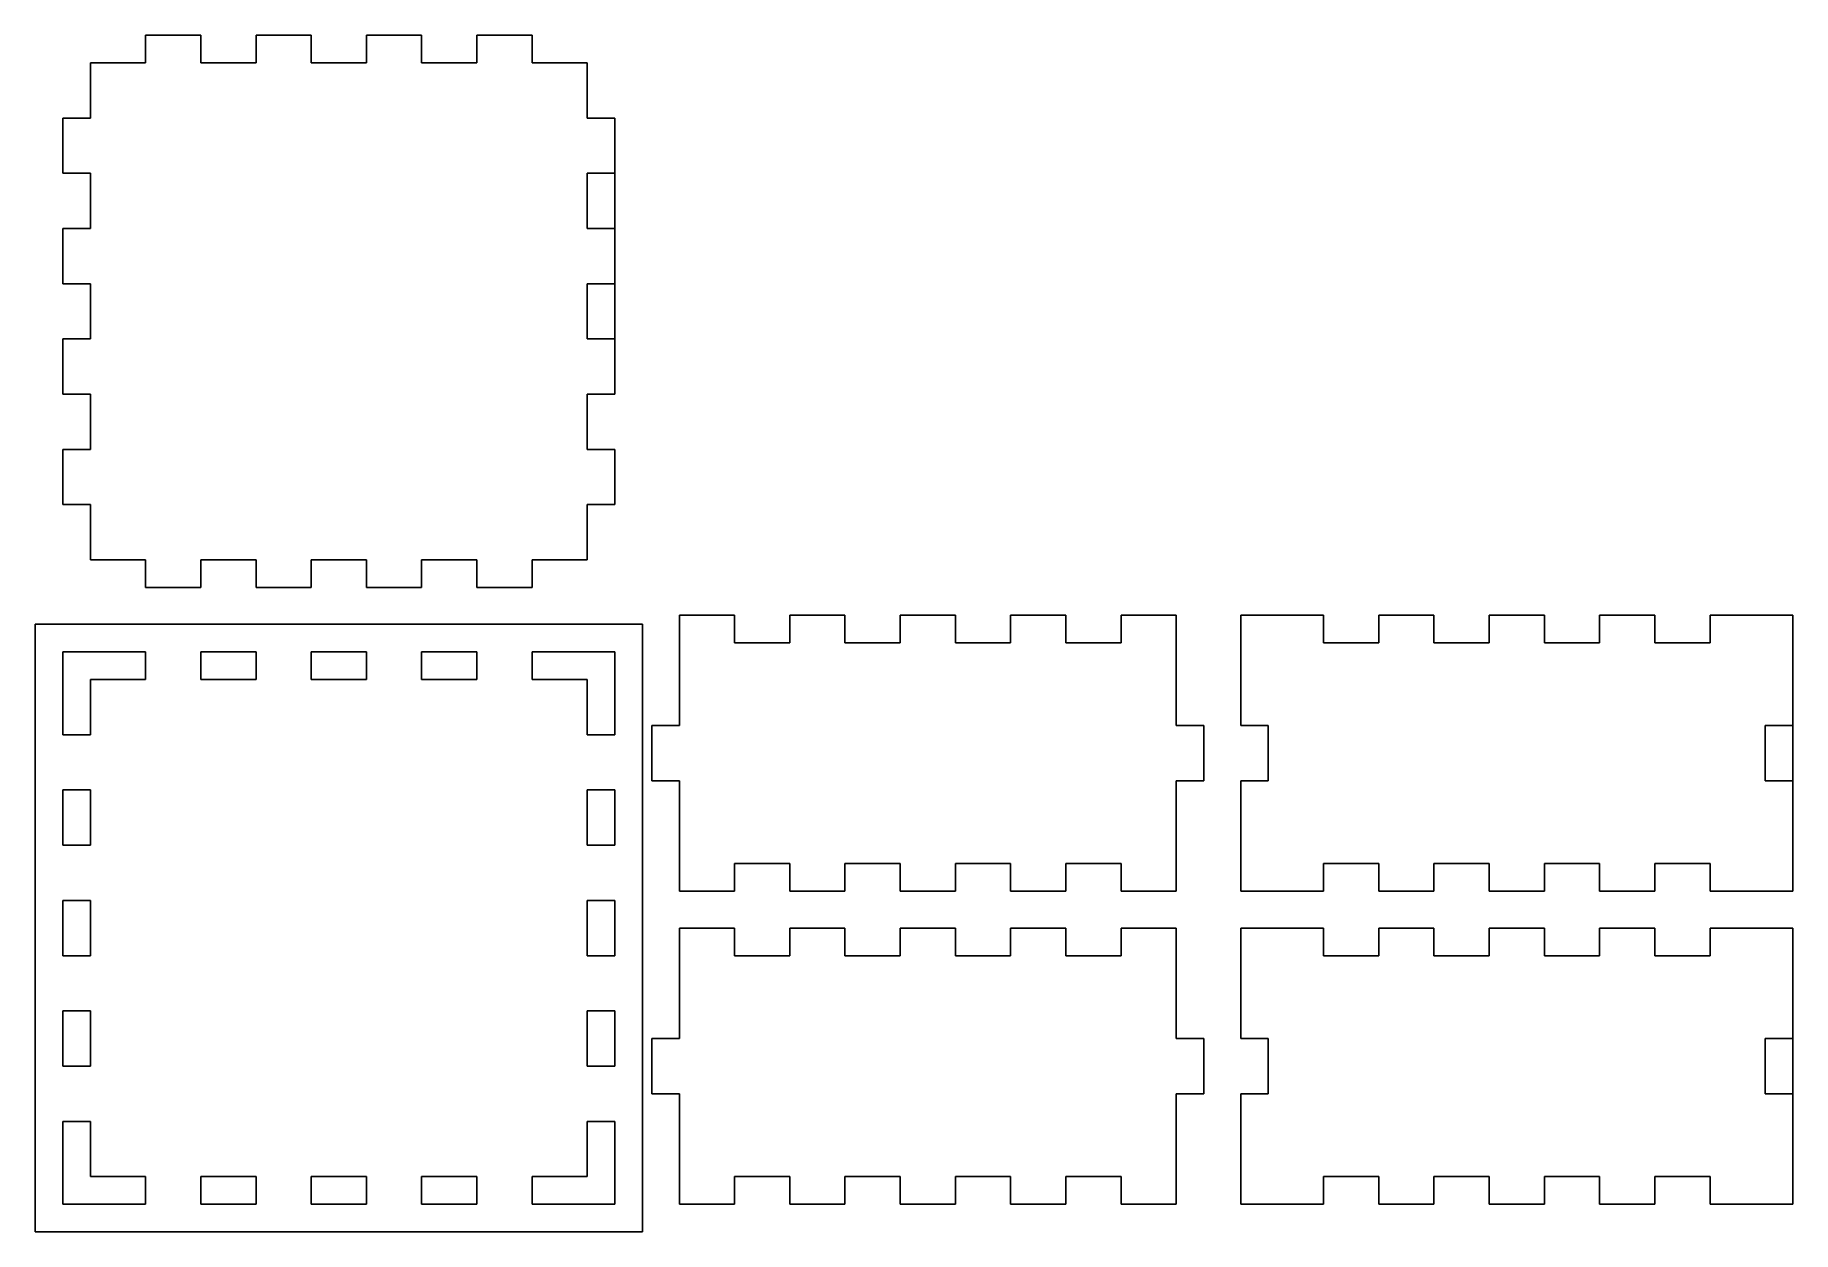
# Model space of a CAD drawing. Header units: metres. Extents: x -3 to 188, y -3 to 127.
import ezdxf

# ---------------------------------------------------------------- set-up
doc = ezdxf.new("R2010")
doc.units = ezdxf.units.M

msp = doc.modelspace()

# ---------------------------------------------------------------- linework, layer by layer
for p, q in [((15, 127), (9, 127)), ((9, 127), (9, 124)), ((15, 124), (15, 127)), ((27, 127), (21, 127)), ((21, 127), (21, 124)), ((27, 124), (27, 127)), ((39, 127), (33, 127)), ((33, 127), (33, 124)), ((39, 124), (39, 127)), ((51, 127), (45, 127)), ((45, 127), (45, 124)), ((51, 124), (51, 127)), ((9, 124), (3, 124)), ((3, 124), (3, 118)), ((21, 124), (15, 124)), ((33, 124), (27, 124)), ((45, 124), (39, 124)), ((57, 124), (51, 124)), ((57, 118), (57, 124)), ((3, 118), (0, 118)), ((0, 118), (0, 112)), ((60, 118), (57, 118)), ((60, 88), (60, 118)), ((0, 112), (3, 112)), ((3, 112), (3, 106)), ((57, 106), (57, 112)), ((57, 112), (60, 112)), ((60, 112), (60, 106)), ((3, 106), (0, 106)), ((0, 106), (0, 100)), ((60, 106), (57, 106)), ((0, 100), (3, 100)), ((3, 100), (3, 94)), ((57, 94), (57, 100)), ((57, 100), (60, 100)), ((60, 100), (60, 94)), ((3, 94), (0, 94)), ((0, 94), (0, 88)), ((60, 94), (57, 94)), ((0, 88), (3, 88)), ((3, 88), (3, 82)), ((57, 82), (57, 88)), ((57, 88), (60, 88)), ((3, 82), (0, 82)), ((0, 82), (0, 76)), ((60, 82), (57, 82)), ((60, 76), (60, 82)), ((0, 76), (3, 76)), ((3, 76), (3, 70)), ((57, 70), (57, 76)), ((57, 76), (60, 76)), ((3, 70), (9, 70)), ((9, 70), (9, 67)), ((15, 67), (15, 70)), ((15, 70), (21, 70)), ((21, 70), (21, 67)), ((27, 67), (27, 70)), ((27, 70), (33, 70)), ((33, 70), (33, 67)), ((39, 67), (39, 70)), ((39, 70), (45, 70)), ((45, 70), (45, 67)), ((51, 67), (51, 70)), ((51, 70), (57, 70)), ((9, 67), (15, 67)), ((21, 67), (27, 67)), ((33, 67), (39, 67)), ((45, 67), (51, 67)), ((73, 64), (67, 64)), ((67, 64), (67, 52)), ((73, 61), (73, 64)), ((85, 64), (79, 64)), ((79, 64), (79, 61)), ((85, 61), (85, 64)), ((97, 64), (91, 64)), ((91, 64), (91, 61)), ((97, 61), (97, 64)), ((109, 64), (103, 64)), ((103, 64), (103, 61)), ((109, 61), (109, 64)), ((121, 64), (115, 64)), ((115, 64), (115, 61)), ((121, 52), (121, 64)), ((137, 64), (128, 64)), ((128, 64), (128, 52)), ((137, 61), (137, 64)), ((149, 64), (143, 64)), ((143, 64), (143, 61)), ((149, 61), (149, 64)), ((161, 64), (155, 64)), ((155, 64), (155, 61)), ((161, 61), (161, 64)), ((173, 64), (167, 64)), ((167, 64), (167, 61)), ((173, 61), (173, 64)), ((188, 64), (179, 64)), ((179, 64), (179, 61)), ((188, 34), (188, 64)), ((63, 63), (-3, 63)), ((-3, 63), (-3, -3)), ((63, -3), (63, 63)), ((0, 51), (0, 60)), ((0, 60), (9, 60)), ((9, 60), (9, 57)), ((15, 57), (15, 60)), ((15, 60), (21, 60)), ((21, 60), (21, 57)), ((27, 57), (27, 60)), ((27, 60), (33, 60)), ((33, 60), (33, 57)), ((39, 57), (39, 60)), ((39, 60), (45, 60)), ((45, 60), (45, 57)), ((51, 57), (51, 60)), ((51, 60), (60, 60)), ((60, 60), (60, 51)), ((79, 61), (73, 61)), ((91, 61), (85, 61)), ((103, 61), (97, 61)), ((115, 61), (109, 61)), ((143, 61), (137, 61)), ((155, 61), (149, 61)), ((167, 61), (161, 61)), ((179, 61), (173, 61)), ((9, 57), (3, 57)), ((3, 57), (3, 51)), ((21, 57), (15, 57)), ((33, 57), (27, 57)), ((45, 57), (39, 57)), ((57, 57), (51, 57)), ((57, 51), (57, 57)), ((67, 52), (64, 52)), ((64, 52), (64, 46)), ((124, 52), (121, 52)), ((124, 46), (124, 52)), ((128, 52), (131, 52)), ((131, 52), (131, 46)), ((185, 46), (185, 52)), ((185, 52), (188, 52)), ((188, 52), (188, 46)), ((3, 51), (0, 51)), ((60, 51), (57, 51)), ((64, 46), (67, 46)), ((67, 46), (67, 34)), ((121, 34), (121, 46)), ((121, 46), (124, 46)), ((131, 46), (128, 46)), ((128, 46), (128, 34)), ((188, 46), (185, 46)), ((0, 39), (0, 45)), ((0, 45), (3, 45)), ((3, 45), (3, 39)), ((57, 39), (57, 45)), ((57, 45), (60, 45)), ((60, 45), (60, 39)), ((3, 39), (0, 39)), ((60, 39), (57, 39)), ((73, 37), (79, 37)), ((73, 34), (73, 37)), ((79, 37), (79, 34)), ((85, 34), (85, 37)), ((85, 37), (91, 37)), ((91, 37), (91, 34)), ((97, 34), (97, 37)), ((97, 37), (103, 37)), ((103, 37), (103, 34)), ((109, 34), (109, 37)), ((109, 37), (115, 37)), ((115, 37), (115, 34)), ((137, 37), (143, 37)), ((137, 34), (137, 37)), ((143, 37), (143, 34)), ((149, 34), (149, 37)), ((149, 37), (155, 37)), ((155, 37), (155, 34)), ((161, 34), (161, 37)), ((161, 37), (167, 37)), ((167, 37), (167, 34)), ((173, 34), (173, 37)), ((173, 37), (179, 37)), ((179, 37), (179, 34)), ((0, 27), (0, 33)), ((0, 33), (3, 33)), ((3, 33), (3, 27)), ((57, 27), (57, 33)), ((57, 33), (60, 33)), ((60, 33), (60, 27)), ((67, 34), (73, 34)), ((79, 34), (85, 34)), ((91, 34), (97, 34)), ((103, 34), (109, 34)), ((115, 34), (121, 34)), ((128, 34), (137, 34)), ((143, 34), (149, 34)), ((155, 34), (161, 34)), ((167, 34), (173, 34)), ((179, 34), (188, 34)), ((73, 30), (67, 30)), ((67, 30), (67, 18)), ((73, 27), (73, 30)), ((85, 30), (79, 30)), ((79, 30), (79, 27)), ((85, 27), (85, 30)), ((97, 30), (91, 30)), ((91, 30), (91, 27)), ((97, 27), (97, 30)), ((109, 30), (103, 30)), ((103, 30), (103, 27)), ((109, 27), (109, 30)), ((121, 30), (115, 30)), ((115, 30), (115, 27)), ((121, 18), (121, 30)), ((137, 30), (128, 30)), ((128, 30), (128, 18)), ((137, 27), (137, 30)), ((149, 30), (143, 30)), ((143, 30), (143, 27)), ((149, 27), (149, 30)), ((161, 30), (155, 30)), ((155, 30), (155, 27)), ((161, 27), (161, 30)), ((173, 30), (167, 30)), ((167, 30), (167, 27)), ((173, 27), (173, 30)), ((188, 30), (179, 30)), ((179, 30), (179, 27)), ((188, 0), (188, 30)), ((3, 27), (0, 27)), ((60, 27), (57, 27)), ((79, 27), (73, 27)), ((91, 27), (85, 27)), ((103, 27), (97, 27)), ((115, 27), (109, 27)), ((143, 27), (137, 27)), ((155, 27), (149, 27)), ((167, 27), (161, 27)), ((179, 27), (173, 27)), ((0, 15), (0, 21)), ((0, 21), (3, 21)), ((3, 21), (3, 15)), ((57, 15), (57, 21)), ((57, 21), (60, 21)), ((60, 21), (60, 15)), ((67, 18), (64, 18)), ((64, 18), (64, 12)), ((124, 18), (121, 18)), ((124, 12), (124, 18)), ((128, 18), (131, 18)), ((131, 18), (131, 12)), ((185, 12), (185, 18)), ((185, 18), (188, 18)), ((188, 18), (188, 12)), ((3, 15), (0, 15)), ((60, 15), (57, 15)), ((64, 12), (67, 12)), ((67, 12), (67, 0)), ((121, 0), (121, 12)), ((121, 12), (124, 12)), ((131, 12), (128, 12)), ((128, 12), (128, 0)), ((188, 12), (185, 12)), ((0, 0), (0, 9)), ((0, 9), (3, 9)), ((3, 9), (3, 3)), ((57, 3), (57, 9)), ((57, 9), (60, 9)), ((60, 9), (60, 0)), ((3, 3), (9, 3)), ((9, 3), (9, 0)), ((15, 0), (15, 3)), ((15, 3), (21, 3)), ((21, 3), (21, 0)), ((27, 0), (27, 3)), ((27, 3), (33, 3)), ((33, 3), (33, 0)), ((39, 0), (39, 3)), ((39, 3), (45, 3)), ((45, 3), (45, 0)), ((51, 0), (51, 3)), ((51, 3), (57, 3)), ((73, 3), (79, 3)), ((73, 0), (73, 3)), ((79, 3), (79, 0)), ((85, 0), (85, 3)), ((85, 3), (91, 3)), ((91, 3), (91, 0)), ((97, 0), (97, 3)), ((97, 3), (103, 3)), ((103, 3), (103, 0)), ((109, 0), (109, 3)), ((109, 3), (115, 3)), ((115, 3), (115, 0)), ((137, 3), (143, 3)), ((137, 0), (137, 3)), ((143, 3), (143, 0)), ((149, 0), (149, 3)), ((149, 3), (155, 3)), ((155, 3), (155, 0)), ((161, 0), (161, 3)), ((161, 3), (167, 3)), ((167, 3), (167, 0)), ((173, 0), (173, 3)), ((173, 3), (179, 3)), ((179, 3), (179, 0)), ((9, 0), (0, 0)), ((21, 0), (15, 0)), ((33, 0), (27, 0)), ((45, 0), (39, 0)), ((60, 0), (51, 0)), ((67, 0), (73, 0)), ((79, 0), (85, 0)), ((91, 0), (97, 0)), ((103, 0), (109, 0)), ((115, 0), (121, 0)), ((128, 0), (137, 0)), ((143, 0), (149, 0)), ((155, 0), (161, 0)), ((167, 0), (173, 0)), ((179, 0), (188, 0)), ((-3, -3), (63, -3))]:
    msp.add_line(p, q)

doc.saveas('drawing.dxf')
